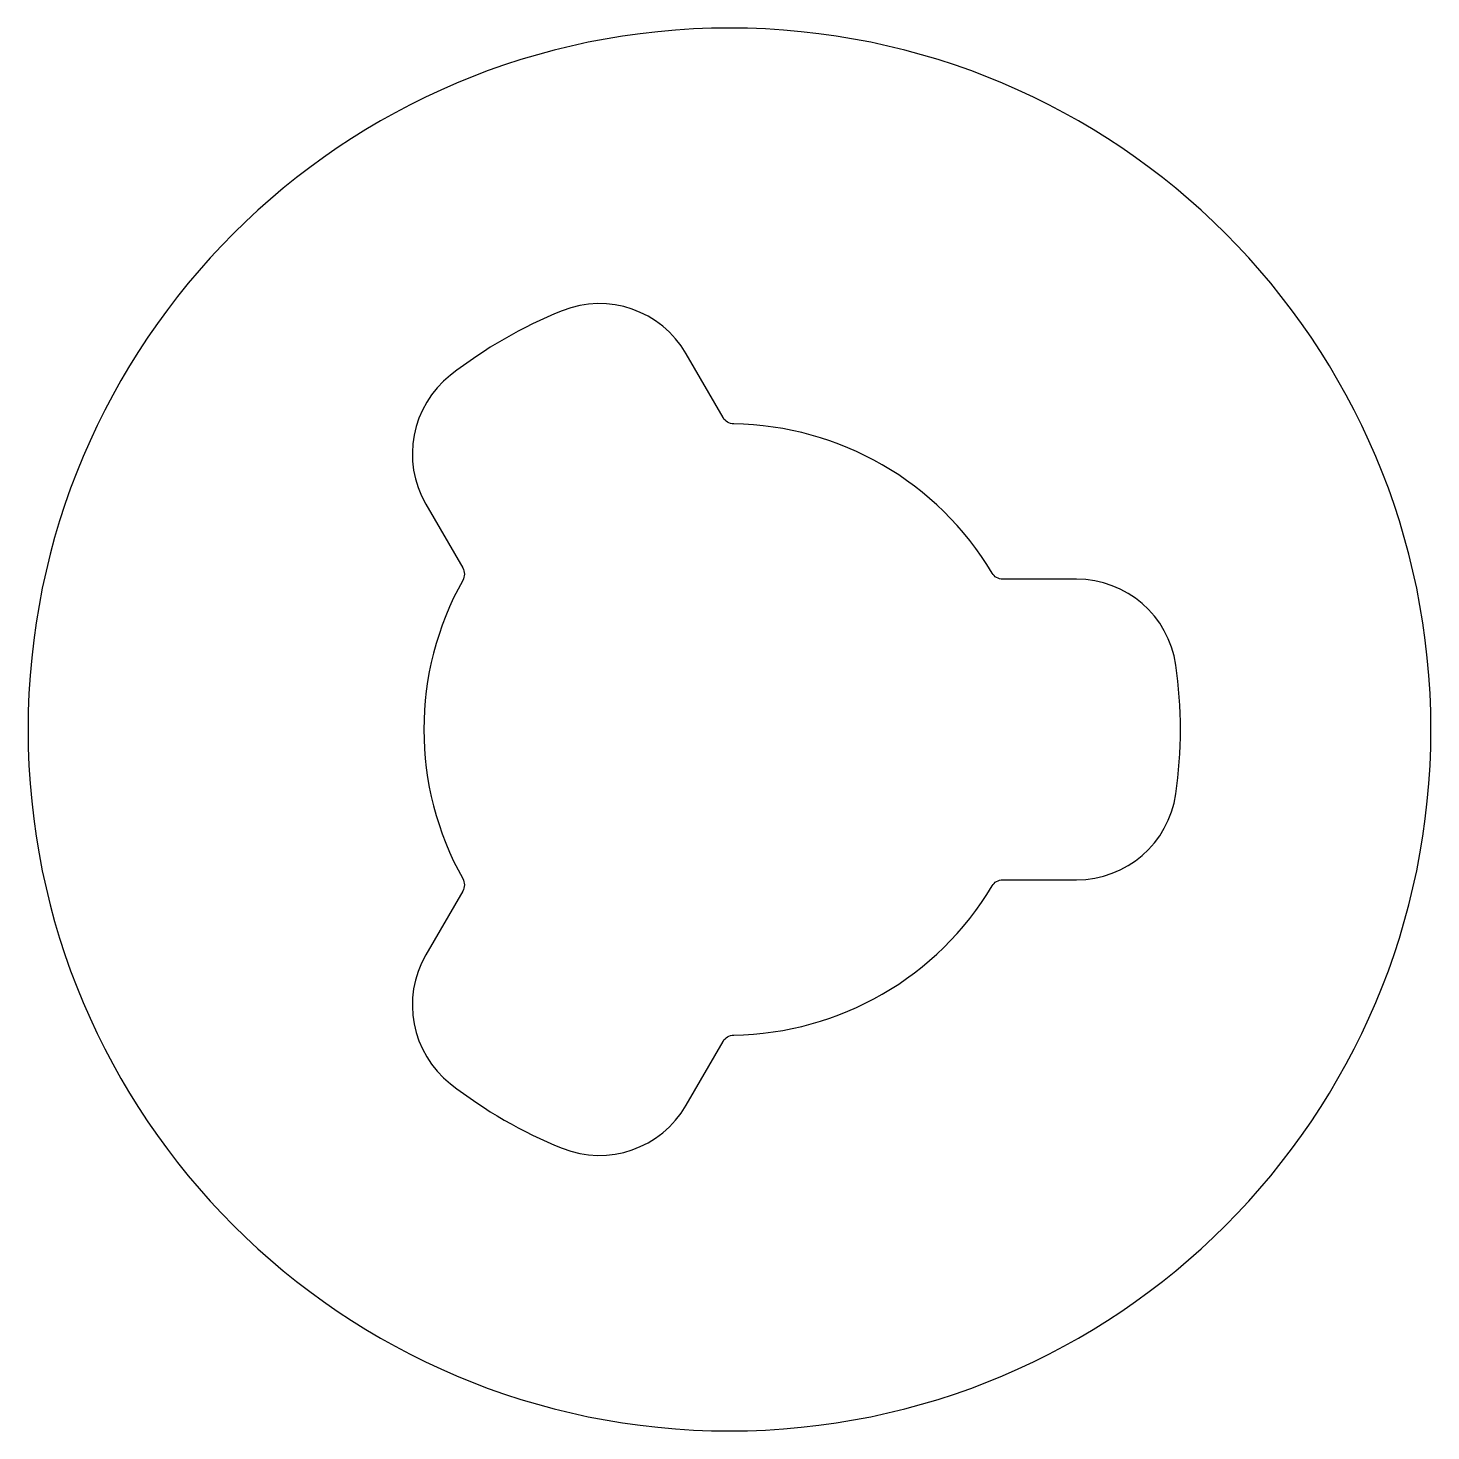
# Model space of a CAD drawing. Extents: x 509.9 to 537.9, y 556.9 to 584.9.
import ezdxf

# ---------------------------------------------------------------- set-up
doc = ezdxf.new("R2010")
doc.units = 0
doc.layers.get('0').update_dxf_attribs({"linetype": 'CONTINUOUS'})

msp = doc.modelspace()

# ---------------------------------------------------------------- linework, layer by layer
for points in [[(523.931, 584.853, 1), (523.931, 556.853, 1)], [(520.591, 562.496, 0.372825), (523.065, 563.353), (523.802, 564.629, -0.264284), (524.015, 564.754, 0.260625), (529.172, 567.731, -0.264284), (529.387, 567.853), (530.859, 567.853, 0.372825), (532.839, 569.567, 0.071797), (532.839, 572.139, 0.372825), (530.859, 573.853), (529.387, 573.853, -0.264284), (529.172, 573.975, 0.260625), (524.015, 576.952, -0.264284), (523.802, 577.077), (523.065, 578.353, 0.372825), (520.591, 579.21, 0.071797), (518.364, 577.924, 0.372825), (517.869, 575.353), (518.606, 574.077, -0.264284), (518.607, 573.83, 0.260625), (518.607, 567.876, -0.264284), (518.606, 567.629), (517.869, 566.353, 0.372825), (518.364, 563.782, 0.071797)]]:
    msp.add_lwpolyline(points, format="xyb", close=True)

doc.saveas('drawing.dxf')
